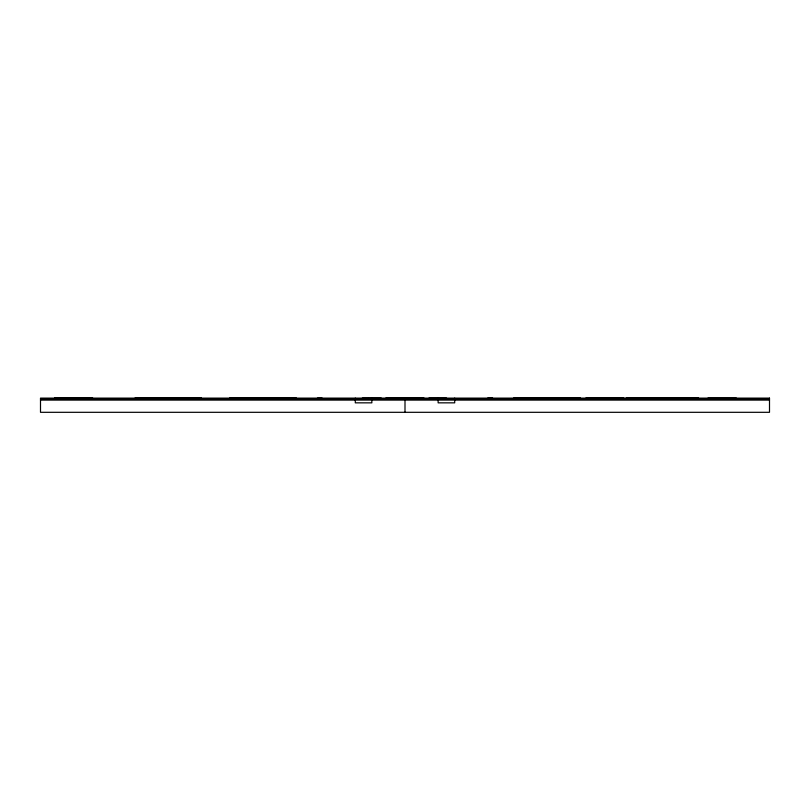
<?xml version="1.0" encoding="UTF-8"?>
<svg xmlns="http://www.w3.org/2000/svg" width="810" height="810" viewBox="0 0 810 810"><rect width="100%" height="100%" fill="white"/><g stroke="black" fill="none" stroke-linecap="round" stroke-linejoin="round"><path stroke-width="1.21" d="M54.705 397.69L92.573 397.69M135.179 397.781L201.447 397.781M229.848 397.781L296.126 397.781M386.066 397.781L405 397.781L405 412.31M513.874 397.781L580.152 397.781M586.086 397.781L623.7 397.781M626.302 397.781L698.493 397.781M405 397.973L423.934 397.973M487.843 397.973L492.571 397.973M40.5 399.107L769.5 399.107M40.5 400.1L769.5 400.1M736.381 398.115L707.94 398.115M454.704 398.115L454.704 402.843L438.139 402.843L438.068 397.781M446.533 398.115L428.925 398.115M381.287 398.115L368.58 398.115M371.78 397.781L371.861 402.843L355.296 402.843L355.296 398.115M368.135 398.115L362.343 398.115M322.157 398.115L317.429 398.115M769.5 398.115L40.5 398.115L40.5 412.31L769.5 412.31L769.5 398.115"/></g></svg>
